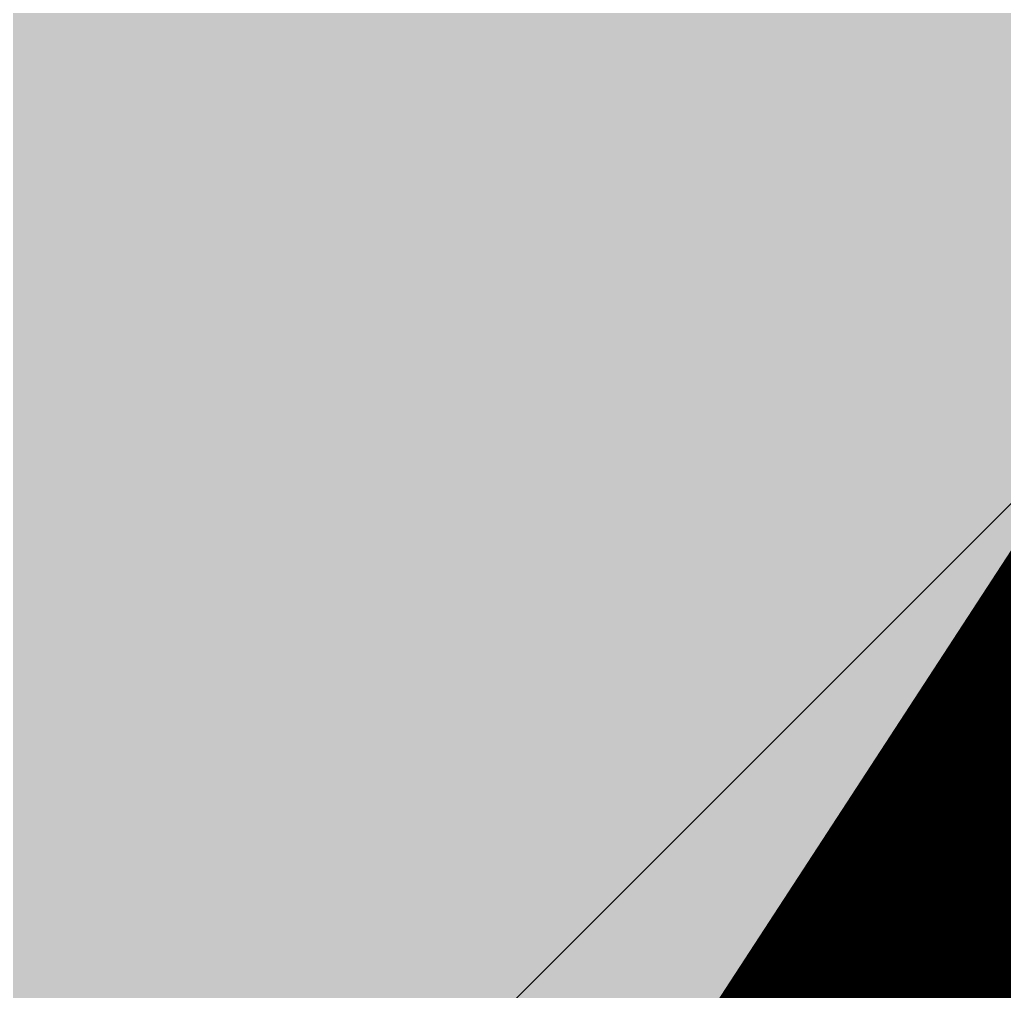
# Model space of a CAD drawing. Header units: metres. Extents: x 286430 to 323604, y 7400965 to 7466168.
# Drawn here: x 286630.075 to 286632.746, y 7466049.861 to 7466052.496 of the extents above; entities that cross this region are included whole.
import ezdxf

# ---------------------------------------------------------------- set-up
doc = ezdxf.new("R2010")
doc.units = ezdxf.units.M
doc.header["$LTSCALE"] = 10
doc.linetypes.add('DASHED2', pattern=[0.375, 0.25, -0.125])
doc.layers.get('0').update_dxf_attribs({"linetype": 'DASHED2'})
doc.layers.add('_HATCH CONCESS', color=7, linetype='CONC_LINE', true_color=0xbfbfbf, transparency=0.7)
doc.layers.add('_LIMITE CONCESS', color=30, linetype='CONC_LINE')
doc.layers.add('ACAD-Trecho Total_BASE ESTAÇÕES$0$Subestação', color=7, linetype='Continuous', true_color=0xf5f500)
doc.styles.get("Standard").update_dxf_attribs({"font": 'simplex.shx'})
doc.linetypes.add('CONC_LINE', pattern='A,3.5,-0.25,["CONC",Standard,S=0.175,R=0,X=-0.05,Y=-0.1],-0.75', length=4.5)

# ---------------------------------------------------------------- blocks, each defined once
blk = doc.blocks.new('ACAD-Trecho Total_BASE ESTAÇÕES')
at = {"layer": 'ACAD-Trecho Total_BASE ESTAÇÕES$0$Subestação', "ltscale": 0.05, "true_color": 0xe6ac00}
h = blk.add_hatch(dxfattribs=at)
h.set_pattern_fill('ANSI31', color=40)
h.paths.add_polyline_path([(286547.4442, 7466102.8314), (286568.8153, 7466135.4097), (286626.5093, 7466085.5598), (286639.5967, 7466062.4724), (286634.4659, 7466055.3902), (286635.5279, 7466054.5665), (286631.0514, 7466047.6963)])
at = {"layer": 'ACAD-Trecho Total_BASE ESTAÇÕES$0$Subestação', "color": 40, "true_color": 0xe6ac00, "const_width": 0.2, "flags": 128}
blk.add_lwpolyline([(286547.4442, 7466102.8314), (286568.8153, 7466135.4097), (286626.5093, 7466085.5598), (286639.5967, 7466062.4724), (286634.4659, 7466055.3902), (286635.5279, 7466054.5665), (286631.0514, 7466047.6963), (286547.4442, 7466102.8314)], dxfattribs=at)

msp = doc.modelspace()

# ---------------------------------------------------------------- hatches: boundary and pattern name
at = {"layer": '_HATCH CONCESS', "transparency": 33554508}
h = msp.add_hatch(color=256, dxfattribs=at)
h.dxf.hatch_style = 1
h.paths.add_polyline_path([(286568.8153, 7466135.4097), (286547.4442, 7466102.8314), (286631.3527, 7466048.1587), (286635.5279, 7466054.5665), (286634.4659, 7466055.3902), (286639.5967, 7466062.4724), (286626.5093, 7466085.5598)])

# ---------------------------------------------------------------- linework, layer by layer
at = {"layer": '_LIMITE CONCESS', "const_width": 0.8, "flags": 128}
msp.add_lwpolyline([(286568.8153, 7466135.4097), (286547.4442, 7466102.8314), (286631.3527, 7466048.1587), (286635.5279, 7466054.5665), (286634.4659, 7466055.3902), (286639.5967, 7466062.4724), (286626.5093, 7466085.5598), (286568.8153, 7466135.4097)], dxfattribs=at)

# ---------------------------------------------------------------- block references
at = {"linetype": 'ByBlock'}
msp.add_blockref('ACAD-Trecho Total_BASE ESTAÇÕES', (0, 0), dxfattribs=at)

doc.saveas('drawing.dxf')
